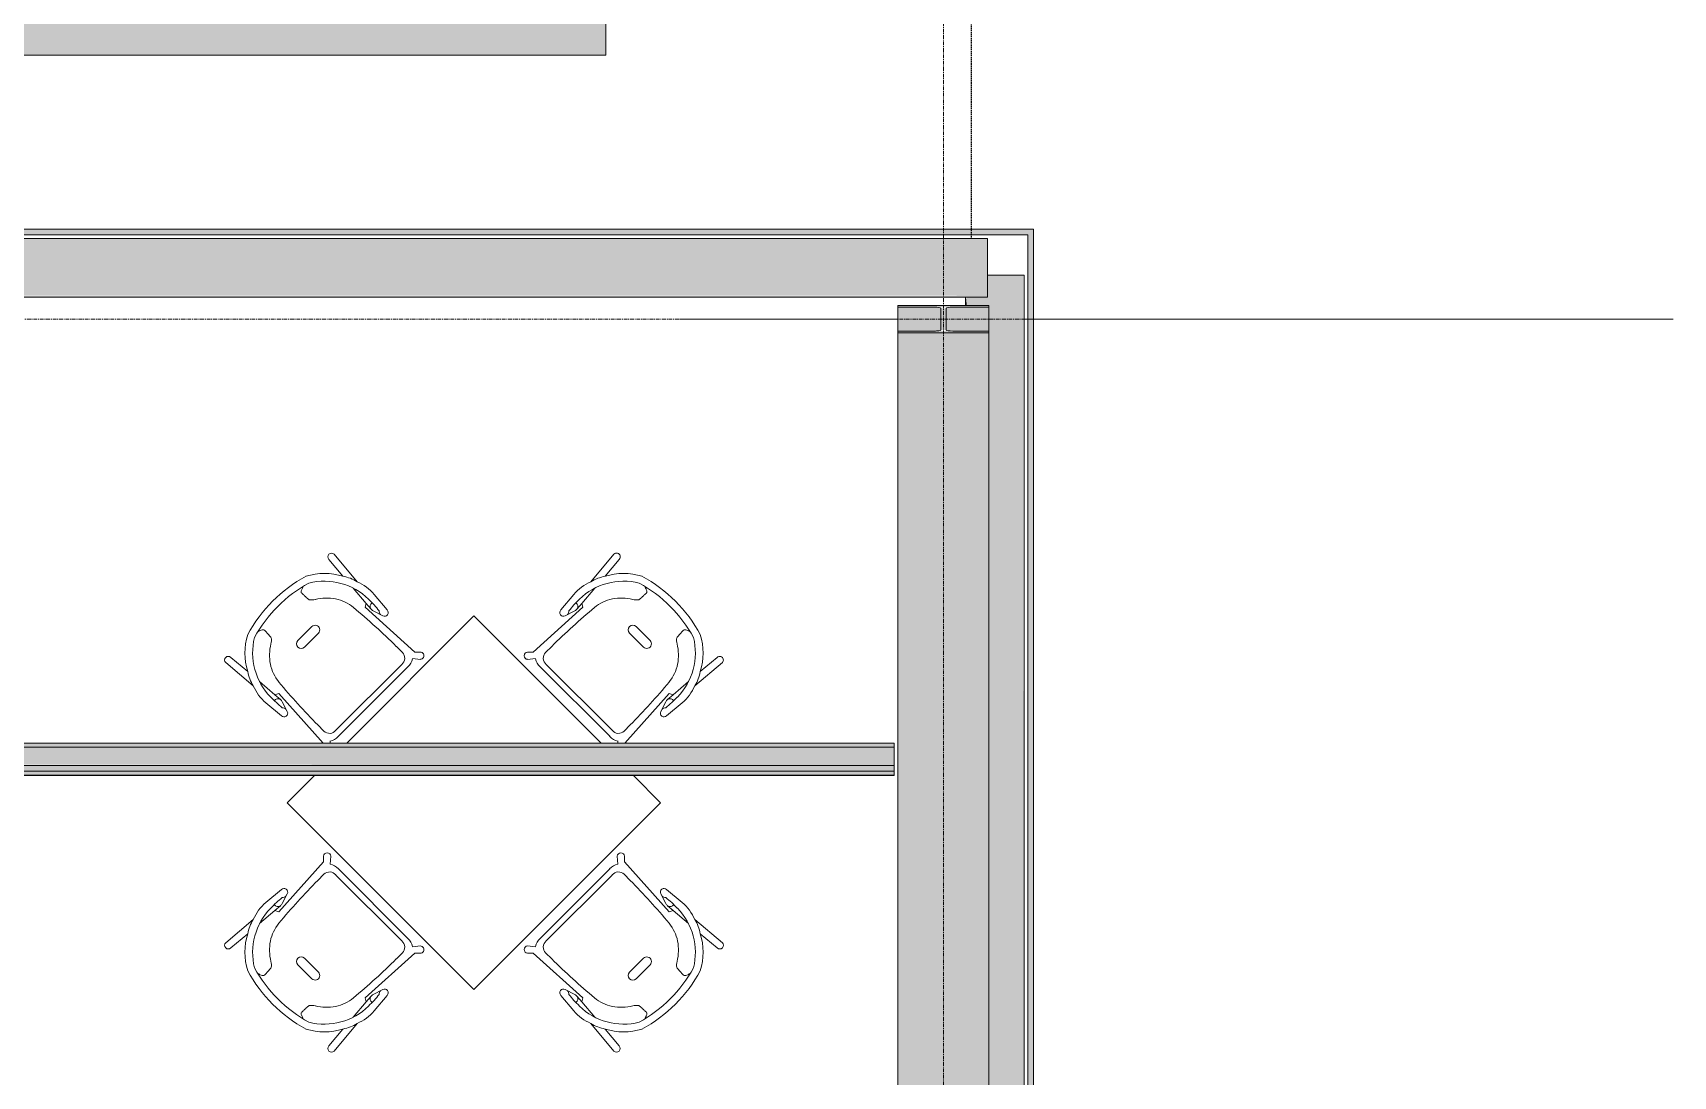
# Model space of a CAD drawing. Header units: inches. Extents: x 22011 to 32682, y -23296 to -20170.
# Drawn here: x 26140.2 to 26363.9, y -22453.3 to -22311 of the extents above; entities that cross this region are included whole.
import ezdxf

# ---------------------------------------------------------------- set-up
doc = ezdxf.new("R2010")
doc.units = ezdxf.units.IN
doc.header["$MEASUREMENT"] = 0
doc.linetypes.add('Grid Line 1_2_', pattern=[0.875, 0.5, -0.125, 0.125, -0.125])
doc.linetypes.add('Hidden', pattern=[0.28125, 0.1875, -0.09375])
for name, color, linetype, lineweight in [('A-PROP-SBCK', 71, 'Hidden', 25), ('A-ROOF', 132, 'Continuous', 9), ('A-SITE-SWLK', 140, 'Continuous', 9), ('A-WALL', 113, 'Continuous', 9), ('C-TOPO', 7, 'Continuous', 9), ('I-FURN', 30, 'Continuous', 9), ('M-EQPM', 50, 'Continuous', 9), ('S-BEAM', 12, 'Continuous', 9), ('S-GRID', 1, 'Continuous', 9)]:
    doc.layers.add(name, color=color, linetype=linetype, lineweight=lineweight)

# ---------------------------------------------------------------- blocks, each defined once
blk = doc.blocks.new('Mechanical Equipment 1 - Mechanical Equipment 1-405455-Roof Plan')
at = {"layer": 'M-EQPM'}
h = blk.add_hatch(color=256, dxfattribs=at)
h.paths.add_polyline_path([(26026.19, -22314.05), (26218.34, -22314.05), (26218.34, -22188.05), (26026.19, -22188.05), (26026.19, -22298.12)], flags=0)
h.paths.add_polyline_path([(26092.13, -22281.02), (26089.52, -22280.79), (26087, -22280.11), (26084.26, -22278.75), (26082.48, -22277.51), (26080.64, -22275.66), (26079.14, -22273.52), (26078.03, -22271.15), (26077.35, -22268.62), (26077.13, -22266.02), (26077.35, -22263.41), (26078.03, -22260.89), (26079.14, -22258.52), (26080.64, -22256.37), (26082.48, -22254.52), (26084.63, -22253.03), (26087, -22251.92), (26089.52, -22251.24), (26092.13, -22251.02), (26094.73, -22251.24), (26097.26, -22251.92), (26099.63, -22253.03), (26101.77, -22254.52), (26103.62, -22256.37), (26105.12, -22258.52), (26106.22, -22260.89), (26106.9, -22263.41), (26107.13, -22266.02), (26106.78, -22269.07), (26106.22, -22271.15), (26105.12, -22273.52), (26103.62, -22275.66), (26101.77, -22277.51), (26099.63, -22279.01), (26097.26, -22280.11), (26094.73, -22280.79)], flags=0)
for p, q in [((26218.34, -22188.05), (26026.19, -22188.05)), ((26026.19, -22188.05), (26026.19, -22314.05)), ((26218.34, -22314.05), (26218.34, -22188.05)), ((26026.19, -22314.05), (26218.34, -22314.05))]:
    blk.add_line(p, q, dxfattribs=at)
blk = doc.blocks.new('Falcon 7700 Series Pedestal Base - 36_ Square Top x 30_ - Wheelchair Height-460525-Roof Plan')
at = {"layer": 'I-FURN'}
for p, q in [((6.51, 18), (-18, 18)), ((-18, 18), (-18, -6.51)), ((18, 18), (12.78, 18)), ((18, -18), (18, 18)), ((-18, -12.78), (-18, -18)), ((-18, -18), (18, -18))]:
    blk.add_line(p, q, dxfattribs=at)
blk = doc.blocks.new('HermanMiller_Collection_Air-Chair_SideChair_Arms - Arms-457867-Roof Plan')
at = {"layer": 'I-FURN'}
for p, q in [((-3.55, 10.02), (-8.45, 10.45)), ((-8.45, 9.45), (-5.47, 9.18)), ((-3.35, 9.02), (-0.6, 8.8)), ((2.04, 10.2), (-0.69, 10.45)), ((0.77, 8.78), (2.2, 9.22)), ((9.32, 9.33), (8.79, 8.8)), ((-0.34, 8.32), (-0.6, 8.8)), ((-0.6, 8.8), (0.38, 8.73)), ((8.79, 8.8), (-0.34, 8.32)), ((6.45, 7.57), (7.62, 7.57)), ((9.17, 7.94), (10.01, 8.64)), ((8.7, 6.35), (8.7, -6.35)), ((9.52, -6.69), (9.52, 6.69)), ((-3.6, 1.35), (-3.6, -1.35)), ((-2.35, -1.35), (-2.35, 1.35)), ((-3.35, -9.02), (-0.6, -8.8)), ((-0.6, -8.8), (-0.34, -8.32)), ((0.38, -8.73), (-0.6, -8.8)), ((-0.34, -8.32), (8.71, -8.8)), ((2.2, -9.22), (0.77, -8.78)), ((6.45, -7.57), (7.62, -7.57)), ((9.39, -8.12), (9.17, -7.94)), ((-5.47, -9.18), (-8.45, -9.45)), ((-8.45, -10.45), (-3.55, -10.02)), ((-0.69, -10.45), (2.04, -10.2))]:
    blk.add_line(p, q, dxfattribs=at)
for centre, radius, start, end in [((-1.51, 1.66), 8.5, 117.7851, 152.2149), ((-8.45, 9.95), 0.5, 90, 270), ((-0.65, 0.76), 8.69, 90.7893, 148.9202), ((-2.46, 4.97), 5.17, 102.2096, 125.548), ((-1.25, 4.41), 6.06, 84.7201, 112.311), ((-0.51, -9.88), 19.32, 84.4222, 90.7893), ((0.44, 9.26), 0.53, 159.7405, 262.7198), ((1.81, 9.64), 0.521, 212.9555, 275.0445), ((2.06, 9.7), 0.499, 287, 91.3054), ((9.66, 8.99), 0.49, 315, 135), ((-0.92, 1.66), 5.55, 95.4677, 123.4626), ((6.58, -76.67), 84.24, 90.0911, 95.4677), ((0.45, 9.65), 0.924, 265.6115, 290.3639), ((7.62, 6.48), 1.09, 353.2467, 90.0911), ((7.56, 6.82), 1.97, 356.1033, 34.6542), ((9.93, 0), 19.77, 163.4787, 196.5213), ((9.93, 0), 18.77, 163.7855, 196.2145), ((-0.23, 0.83), 6.63, 124.5004, 148.6439), ((-7.66, 5.36), 2.08, 305.4968, 328.6439), ((-2.98, 1.35), 0.625, 360, 180), ((-2.98, -1.35), 0.625, 180, 360), ((-7.66, -5.36), 2.08, 31.3561, 54.5032), ((-0.23, -0.83), 6.63, 211.3561, 235.4996), ((-1.51, -1.66), 8.5, 207.7851, 242.2149), ((-0.65, -0.76), 8.69, 211.0798, 269.2107), ((-0.92, -1.66), 5.55, 236.5374, 264.5323), ((7.62, -6.48), 1.09, 269.9089, 6.7533), ((7.56, -6.82), 1.97, 325.3458, 3.8967), ((6.58, 76.67), 84.24, 264.5323, 269.9089), ((0.44, -9.26), 0.53, 97.2802, 200.2595), ((0.45, -9.65), 0.924, 69.6361, 94.3885), ((-8.45, -9.95), 0.5, 90, 270), ((-2.46, -4.97), 5.17, 234.452, 257.7904), ((-1.25, -4.41), 6.06, 247.689, 275.2799), ((-0.51, 9.88), 19.32, 269.2107, 275.5778), ((1.81, -9.64), 0.521, 84.9555, 147.0445), ((2.06, -9.7), 0.499, 268.6946, 73)]:
    blk.add_arc(centre, radius, start, end, dxfattribs=at)
for centre, major_axis, ratio, start_param, end_param in [((-7.46, 6.92), (0.03, 3.66), 0.320235, 2.34328, 2.536765), ((-7.87, 5.38), (-0.03, 1.79), 0.298783, 2.522217, 3.153947), ((-7.46, -6.92), (-0.03, 3.66), 0.320235, 0.604828, 0.798312), ((-7.87, -5.38), (0.03, 1.79), 0.298783, 6.270831, 6.902561)]:
    blk.add_ellipse(centre, major_axis=major_axis, ratio=ratio, start_param=start_param, end_param=end_param, dxfattribs=at)
for points in [[(-6.45, 3.67), (-6.52, 3.66), (-6.67, 3.64), (-6.9, 3.62), (-7.13, 3.61), (-7.4, 3.6), (-7.65, 3.59), (-7.83, 3.59)], [(-6.45, -3.67), (-6.52, -3.66), (-6.67, -3.64), (-6.9, -3.62), (-7.13, -3.61), (-7.4, -3.6), (-7.65, -3.59), (-7.83, -3.59)]]:
    blk.add_open_spline(points, degree=3, knots=[-1, -1, -1, -1, -0.75, -0.5, -0.375, -0.25, 0, 0, 0, 0], dxfattribs=at)
blk = doc.blocks.new('HermanMiller_Collection_Air-Chair_SideChair_Arms - Arms-460524-Roof Plan')
at = {"layer": 'I-FURN'}
for p, q in [((-8.45, 10.45), (-3.55, 10.02)), ((-5.47, 9.18), (-8.45, 9.45)), ((-3.35, 9.02), (-0.6, 8.8)), ((-0.69, 10.45), (2.04, 10.2)), ((2.2, 9.22), (0.77, 8.78)), ((8.79, 8.8), (9.32, 9.33)), ((-0.6, 8.8), (-0.34, 8.32)), ((0.38, 8.73), (-0.6, 8.8)), ((-0.34, 8.32), (8.79, 8.8)), ((6.45, 7.57), (7.62, 7.57)), ((10.01, 8.64), (9.17, 7.94)), ((8.7, -6.35), (8.7, 6.35)), ((9.52, 6.69), (9.52, -6.69)), ((-3.6, -1.35), (-3.6, 1.35)), ((-2.35, 1.35), (-2.35, -1.35)), ((-3.35, -9.02), (-0.6, -8.8)), ((-0.34, -8.32), (-0.6, -8.8)), ((-0.6, -8.8), (0.38, -8.73)), ((8.79, -8.8), (-0.34, -8.32)), ((0.77, -8.78), (2.2, -9.22)), ((6.45, -7.57), (7.62, -7.57)), ((9.32, -9.33), (8.79, -8.8)), ((9.17, -7.94), (10.01, -8.64)), ((-8.45, -9.45), (-5.47, -9.18)), ((-3.55, -10.02), (-8.45, -10.45)), ((2.04, -10.2), (-0.69, -10.45))]:
    blk.add_line(p, q, dxfattribs=at)
for centre, radius, start, end in [((-1.51, 1.66), 8.5, 117.7851, 152.2149), ((-8.45, 9.95), 0.5, 90, 270), ((-0.65, 0.76), 8.69, 90.7893, 148.9202), ((-2.46, 4.97), 5.17, 102.2096, 125.548), ((-1.25, 4.41), 6.06, 84.7201, 112.311), ((-0.51, -9.88), 19.32, 84.4222, 90.7893), ((0.44, 9.26), 0.53, 159.7405, 262.7198), ((1.81, 9.64), 0.521, 212.9555, 275.0445), ((2.06, 9.7), 0.499, 287, 91.3054), ((9.66, 8.99), 0.49, 315, 135), ((-0.92, 1.66), 5.55, 95.4677, 123.4626), ((6.58, -76.67), 84.24, 90.0911, 95.4677), ((0.45, 9.65), 0.924, 265.6115, 290.3639), ((7.62, 6.48), 1.09, 353.2467, 90.0911), ((7.56, 6.82), 1.97, 356.1033, 34.6542), ((9.93, 0), 19.77, 163.4787, 196.5213), ((9.93, 0), 18.77, 163.7855, 196.2145), ((-0.23, 0.83), 6.63, 124.5004, 148.6439), ((-7.66, 5.36), 2.08, 305.4968, 328.6439), ((-2.98, 1.35), 0.625, 0, 180), ((-2.98, -1.35), 0.625, 180, 0), ((-7.66, -5.36), 2.08, 31.3561, 54.5032), ((-0.23, -0.83), 6.63, 211.3561, 235.4996), ((-1.51, -1.66), 8.5, 207.7851, 242.2149), ((-0.65, -0.76), 8.69, 211.0798, 269.2107), ((-0.92, -1.66), 5.55, 236.5374, 264.5323), ((7.62, -6.48), 1.09, 269.9089, 6.7533), ((7.56, -6.82), 1.97, 325.3458, 3.8967), ((6.58, 76.67), 84.24, 264.5323, 269.9089), ((0.44, -9.26), 0.53, 97.2802, 200.2595), ((0.45, -9.65), 0.924, 69.6361, 94.3885), ((9.66, -8.99), 0.49, 225, 45), ((-8.45, -9.95), 0.5, 90, 270), ((-2.46, -4.97), 5.17, 234.452, 257.7904), ((-1.25, -4.41), 6.06, 247.689, 275.2799), ((-0.51, 9.88), 19.32, 269.2107, 275.5778), ((1.81, -9.64), 0.521, 84.9555, 147.0445), ((2.06, -9.7), 0.499, 268.6946, 73)]:
    blk.add_arc(centre, radius, start, end, dxfattribs=at)
for centre, major_axis, ratio, start_param, end_param in [((-7.46, 6.92), (0.03, 3.66), 0.320235, 2.34328, 2.536765), ((-7.87, 5.38), (-0.03, 1.79), 0.298783, 2.522217, 3.153947), ((-7.46, -6.92), (-0.03, 3.66), 0.320235, 0.604828, 0.798312), ((-7.87, -5.38), (0.03, 1.79), 0.298783, 6.270831, 6.902561)]:
    blk.add_ellipse(centre, major_axis=major_axis, ratio=ratio, start_param=start_param, end_param=end_param, dxfattribs=at)
for points in [[(-6.45, 3.67), (-6.52, 3.66), (-6.67, 3.64), (-6.9, 3.62), (-7.13, 3.61), (-7.4, 3.6), (-7.65, 3.59), (-7.83, 3.59)], [(-6.45, -3.67), (-6.52, -3.66), (-6.67, -3.64), (-6.9, -3.62), (-7.13, -3.61), (-7.4, -3.6), (-7.65, -3.59), (-7.83, -3.59)]]:
    blk.add_open_spline(points, degree=3, knots=[-1, -1, -1, -1, -0.75, -0.5, -0.375, -0.25, 0, 0, 0, 0], dxfattribs=at)
blk = doc.blocks.new('HermanMiller_Collection_Air-Chair_SideChair_Arms - Arms-V1-Roof Plan')
at = {"layer": 'I-FURN'}
for p, q in [((-8.45, 10.45), (-3.55, 10.02)), ((-5.47, 9.18), (-8.45, 9.45)), ((-3.35, 9.02), (-0.6, 8.8)), ((-0.69, 10.45), (2.04, 10.2)), ((2.2, 9.22), (0.77, 8.78)), ((-0.6, 8.8), (-0.34, 8.32)), ((0.38, 8.73), (-0.6, 8.8)), ((-0.34, 8.32), (8.71, 8.8)), ((6.45, 7.57), (7.62, 7.57)), ((9.39, 8.12), (9.17, 7.94)), ((8.7, -6.35), (8.7, 6.35)), ((9.52, 6.69), (9.52, -6.69)), ((-3.6, -1.35), (-3.6, 1.35)), ((-2.35, 1.35), (-2.35, -1.35)), ((-3.35, -9.02), (-0.6, -8.8)), ((-0.34, -8.32), (-0.6, -8.8)), ((-0.6, -8.8), (0.38, -8.73)), ((8.79, -8.8), (-0.34, -8.32)), ((0.77, -8.78), (2.2, -9.22)), ((6.45, -7.57), (7.62, -7.57)), ((9.32, -9.33), (8.79, -8.8)), ((9.17, -7.94), (10.01, -8.64)), ((-8.45, -9.45), (-5.47, -9.18)), ((-3.55, -10.02), (-8.45, -10.45)), ((2.04, -10.2), (-0.69, -10.45))]:
    blk.add_line(p, q, dxfattribs=at)
for centre, radius, start, end in [((-1.51, 1.66), 8.5, 117.7851, 152.2149), ((-8.45, 9.95), 0.5, 90, 270), ((-0.65, 0.76), 8.69, 90.7893, 148.9202), ((-2.46, 4.97), 5.17, 102.2096, 125.548), ((-1.25, 4.41), 6.06, 84.7201, 112.311), ((-0.51, -9.88), 19.32, 84.4222, 90.7893), ((0.44, 9.26), 0.53, 159.7405, 262.7198), ((1.81, 9.64), 0.521, 212.9555, 275.0445), ((2.06, 9.7), 0.499, 287, 91.3054), ((-0.92, 1.66), 5.55, 95.4677, 123.4626), ((6.58, -76.67), 84.24, 90.0911, 95.4677), ((0.45, 9.65), 0.924, 265.6115, 290.3639), ((7.62, 6.48), 1.09, 353.2467, 90.0911), ((7.56, 6.82), 1.97, 356.1033, 34.6542), ((9.93, 0), 19.77, 163.4787, 196.5213), ((9.93, 0), 18.77, 163.7855, 196.2145), ((-0.23, 0.83), 6.63, 124.5004, 148.6439), ((-7.66, 5.36), 2.08, 305.4968, 328.6439), ((-2.98, 1.35), 0.625, 0, 180), ((-2.98, -1.35), 0.625, 180, 0), ((-7.66, -5.36), 2.08, 31.3561, 54.5032), ((-0.23, -0.83), 6.63, 211.3561, 235.4996), ((-1.51, -1.66), 8.5, 207.7851, 242.2149), ((-0.65, -0.76), 8.69, 211.0798, 269.2107), ((-0.92, -1.66), 5.55, 236.5374, 264.5323), ((7.62, -6.48), 1.09, 269.9089, 6.7533), ((7.56, -6.82), 1.97, 325.3458, 3.8967), ((6.58, 76.67), 84.24, 264.5323, 269.9089), ((0.44, -9.26), 0.53, 97.2802, 200.2595), ((0.45, -9.65), 0.924, 69.6361, 94.3885), ((9.66, -8.99), 0.49, 225, 45), ((-8.45, -9.95), 0.5, 90, 270), ((-2.46, -4.97), 5.17, 234.452, 257.7904), ((-1.25, -4.41), 6.06, 247.689, 275.2799), ((-0.51, 9.88), 19.32, 269.2107, 275.5778), ((1.81, -9.64), 0.521, 84.9555, 147.0445), ((2.06, -9.7), 0.499, 268.6946, 73)]:
    blk.add_arc(centre, radius, start, end, dxfattribs=at)
for centre, major_axis, ratio, start_param, end_param in [((-7.46, 6.92), (0.03, 3.66), 0.320235, 2.34328, 2.536765), ((-7.87, 5.38), (-0.03, 1.79), 0.298783, 2.522217, 3.153947), ((-7.46, -6.92), (-0.03, 3.66), 0.320235, 0.604828, 0.798312), ((-7.87, -5.38), (0.03, 1.79), 0.298783, 6.270831, 6.902561)]:
    blk.add_ellipse(centre, major_axis=major_axis, ratio=ratio, start_param=start_param, end_param=end_param, dxfattribs=at)
for points in [[(-6.45, 3.67), (-6.52, 3.66), (-6.67, 3.64), (-6.9, 3.62), (-7.13, 3.61), (-7.4, 3.6), (-7.65, 3.59), (-7.83, 3.59)], [(-6.45, -3.67), (-6.52, -3.66), (-6.67, -3.64), (-6.9, -3.62), (-7.13, -3.61), (-7.4, -3.6), (-7.65, -3.59), (-7.83, -3.59)]]:
    blk.add_open_spline(points, degree=3, knots=[-1, -1, -1, -1, -0.75, -0.5, -0.375, -0.25, 0, 0, 0, 0], dxfattribs=at)
blk = doc.blocks.new('HermanMiller_Collection_Air-Chair_SideChair_Arms - Arms-V2-Roof Plan')
at = {"layer": 'I-FURN'}
for p, q in [((-3.55, 10.02), (-8.45, 10.45)), ((-8.45, 9.45), (-5.47, 9.18)), ((-3.35, 9.02), (-0.6, 8.8)), ((2.04, 10.2), (-0.69, 10.45)), ((0.77, 8.78), (2.2, 9.22)), ((9.32, 9.33), (8.79, 8.8)), ((-0.34, 8.32), (-0.6, 8.8)), ((-0.6, 8.8), (0.38, 8.73)), ((8.79, 8.8), (-0.34, 8.32)), ((6.45, 7.57), (7.62, 7.57)), ((9.17, 7.94), (10.01, 8.64)), ((8.7, 6.35), (8.7, -6.35)), ((9.52, -6.69), (9.52, 6.69)), ((-3.6, 1.35), (-3.6, -1.35)), ((-2.35, -1.35), (-2.35, 1.35)), ((-3.35, -9.02), (-0.6, -8.8)), ((-0.6, -8.8), (-0.34, -8.32)), ((0.38, -8.73), (-0.6, -8.8)), ((-0.34, -8.32), (8.79, -8.8)), ((2.2, -9.22), (0.77, -8.78)), ((6.45, -7.57), (7.62, -7.57)), ((8.79, -8.8), (9.32, -9.33)), ((10.01, -8.64), (9.17, -7.94)), ((-5.47, -9.18), (-8.45, -9.45)), ((-8.45, -10.45), (-3.55, -10.02)), ((-0.69, -10.45), (2.04, -10.2))]:
    blk.add_line(p, q, dxfattribs=at)
for centre, radius, start, end in [((-1.51, 1.66), 8.5, 117.7851, 152.2149), ((-8.45, 9.95), 0.5, 90, 270), ((-0.65, 0.76), 8.69, 90.7893, 148.9202), ((-2.46, 4.97), 5.17, 102.2096, 125.548), ((-1.25, 4.41), 6.06, 84.7201, 112.311), ((-0.51, -9.88), 19.32, 84.4222, 90.7893), ((0.44, 9.26), 0.53, 159.7405, 262.7198), ((1.81, 9.64), 0.521, 212.9555, 275.0445), ((2.06, 9.7), 0.499, 287, 91.3054), ((9.66, 8.99), 0.49, 315, 135), ((-0.92, 1.66), 5.55, 95.4677, 123.4626), ((6.58, -76.67), 84.24, 90.0911, 95.4677), ((0.45, 9.65), 0.924, 265.6115, 290.3639), ((7.62, 6.48), 1.09, 353.2467, 90.0911), ((7.56, 6.82), 1.97, 356.1033, 34.6542), ((9.93, 0), 19.77, 163.4787, 196.5213), ((9.93, 0), 18.77, 163.7855, 196.2145), ((-0.23, 0.83), 6.63, 124.5004, 148.6439), ((-7.66, 5.36), 2.08, 305.4968, 328.6439), ((-2.98, 1.35), 0.625, 360, 180), ((-2.98, -1.35), 0.625, 180, 360), ((-7.66, -5.36), 2.08, 31.3561, 54.5032), ((-0.23, -0.83), 6.63, 211.3561, 235.4996), ((-1.51, -1.66), 8.5, 207.7851, 242.2149), ((-0.65, -0.76), 8.69, 211.0798, 269.2107), ((-0.92, -1.66), 5.55, 236.5374, 264.5323), ((7.62, -6.48), 1.09, 269.9089, 6.7533), ((7.56, -6.82), 1.97, 325.3458, 3.8967), ((6.58, 76.67), 84.24, 264.5323, 269.9089), ((0.44, -9.26), 0.53, 97.2802, 200.2595), ((0.45, -9.65), 0.924, 69.6361, 94.3885), ((9.66, -8.99), 0.49, 225, 45), ((-8.45, -9.95), 0.5, 90, 270), ((-2.46, -4.97), 5.17, 234.452, 257.7904), ((-1.25, -4.41), 6.06, 247.689, 275.2799), ((-0.51, 9.88), 19.32, 269.2107, 275.5778), ((1.81, -9.64), 0.521, 84.9555, 147.0445), ((2.06, -9.7), 0.499, 268.6946, 73)]:
    blk.add_arc(centre, radius, start, end, dxfattribs=at)
for centre, major_axis, ratio, start_param, end_param in [((-7.46, 6.92), (0.03, 3.66), 0.320235, 2.34328, 2.536765), ((-7.87, 5.38), (-0.03, 1.79), 0.298783, 2.522217, 3.153947), ((-7.46, -6.92), (-0.03, 3.66), 0.320235, 0.604828, 0.798312), ((-7.87, -5.38), (0.03, 1.79), 0.298783, 6.270831, 6.902561)]:
    blk.add_ellipse(centre, major_axis=major_axis, ratio=ratio, start_param=start_param, end_param=end_param, dxfattribs=at)
for points in [[(-6.45, 3.67), (-6.52, 3.66), (-6.67, 3.64), (-6.9, 3.62), (-7.13, 3.61), (-7.4, 3.6), (-7.65, 3.59), (-7.83, 3.59)], [(-6.45, -3.67), (-6.52, -3.66), (-6.67, -3.64), (-6.9, -3.62), (-7.13, -3.61), (-7.4, -3.6), (-7.65, -3.59), (-7.83, -3.59)]]:
    blk.add_open_spline(points, degree=3, knots=[-1, -1, -1, -1, -0.75, -0.5, -0.375, -0.25, 0, 0, 0, 0], dxfattribs=at)
blk = doc.blocks.new('Girt_Z - 10_D-559341-Roof Plan')
at = {"layer": 'S-BEAM'}
h = blk.add_hatch(color=256, dxfattribs=at)
h.paths.add_polyline_path([(26257.69, -22408.42), (26257.69, -22407.85), (25726.39, -22407.85), (25726.39, -22408.42), (26230.93, -22408.42)], flags=0)
h.paths.add_polyline_path([(22225.09, -22408.42), (22376.1, -22408.42), (22376.1, -22407.85), (22225.09, -22407.85)], flags=0)
h.paths.add_polyline_path([(22376.89, -22408.42), (22793.89, -22408.42), (22793.89, -22407.85), (22376.89, -22407.85)], flags=0)
h.paths.add_polyline_path([(22798.89, -22408.42), (23141.61, -22408.42), (23141.61, -22407.85), (22798.89, -22407.85)], flags=0)
h.paths.add_polyline_path([(25721.39, -22408.42), (25721.39, -22407.85), (25647.39, -22407.85), (25647.39, -22408.42), (25698.94, -22408.42)], flags=0)
h.paths.add_polyline_path([(23146.61, -22408.42), (24625.89, -22408.42), (24625.89, -22407.85), (23146.61, -22407.85), (23146.61, -22408.12)], flags=0)
h.paths.add_polyline_path([(25642.39, -22408.42), (25642.39, -22407.85), (25381.39, -22407.85), (25381.39, -22408.42), (25632.44, -22408.42)], flags=0)
h.paths.add_polyline_path([(25376.39, -22408.42), (25376.39, -22407.85), (25302.39, -22407.85), (25302.39, -22408.42), (25366.45, -22408.42)], flags=0)
h.paths.add_polyline_path([(25297.39, -22408.42), (25297.39, -22407.85), (25170.39, -22407.85), (25170.39, -22408.42), (25266.7, -22408.42)], flags=0)
h.paths.add_polyline_path([(25165.39, -22408.42), (25165.39, -22407.85), (25110.89, -22407.85), (25110.89, -22408.42), (25133.7, -22408.42)], flags=0)
h.paths.add_polyline_path([(25105.89, -22408.42), (25105.89, -22407.85), (24978.89, -22407.85), (24978.89, -22408.42), (25100.45, -22408.42)], flags=0)
h.paths.add_polyline_path([(24973.89, -22408.42), (24973.89, -22407.85), (24630.89, -22407.85), (24630.89, -22408.42), (24967.46, -22408.42)], flags=0)
blk.add_hatch(color=256, dxfattribs=at).paths.add_polyline_path([(26230.93, -22410.75), (26257.69, -22410.75), (26257.69, -22408.42), (22225.09, -22408.42), (22225.09, -22410.75), (26214.3, -22410.75)], flags=0)
h = blk.add_hatch(color=256, dxfattribs=at)
h.paths.add_polyline_path([(24734.71, -22410.91), (24973.89, -22410.81), (24973.89, -22410.75), (24630.89, -22410.84), (24630.89, -22410.91), (24701.46, -22410.91)], flags=0)
h.paths.add_polyline_path([(22225.09, -22410.91), (22376.1, -22410.84), (22376.1, -22410.75), (22225.09, -22410.84), (22225.09, -22410.9)], flags=0)
h.paths.add_polyline_path([(26257.69, -22410.91), (26257.69, -22410.75), (25726.39, -22410.84), (25726.39, -22410.91), (26230.93, -22410.91)], flags=0)
h.paths.add_polyline_path([(22376.89, -22410.91), (22793.89, -22410.84), (22793.89, -22410.75), (22376.89, -22410.84), (22376.89, -22410.9)], flags=0)
h.paths.add_polyline_path([(22798.89, -22410.91), (23141.61, -22410.84), (23141.61, -22410.75), (22798.89, -22410.85), (22798.89, -22410.9)], flags=0)
h.paths.add_polyline_path([(23146.61, -22410.91), (24625.89, -22410.8), (24625.89, -22410.75), (23146.61, -22410.85), (23146.61, -22410.9)], flags=0)
h.paths.add_polyline_path([(25721.39, -22410.91), (25721.39, -22410.75), (25647.39, -22410.84), (25647.39, -22410.91), (25698.94, -22410.91)], flags=0)
h.paths.add_polyline_path([(25642.39, -22410.91), (25642.39, -22410.75), (25381.39, -22410.84), (25381.39, -22410.91), (25632.44, -22410.91)], flags=0)
h.paths.add_polyline_path([(25376.39, -22410.91), (25376.39, -22410.75), (25302.39, -22410.84), (25302.39, -22410.91), (25366.45, -22410.91)], flags=0)
h.paths.add_polyline_path([(25133.7, -22410.91), (25165.39, -22410.82), (25165.39, -22410.75), (25110.89, -22410.84), (25110.89, -22410.91), (25117.08, -22410.91)], flags=0)
h.paths.add_polyline_path([(25297.39, -22410.91), (25297.39, -22410.75), (25170.39, -22410.84), (25170.39, -22410.91), (25266.7, -22410.91)], flags=0)
h.paths.add_polyline_path([(24978.89, -22410.91), (25105.89, -22410.81), (25105.89, -22410.75), (24978.89, -22410.84), (24978.89, -22410.9)], flags=0)
h = blk.add_hatch(color=256, dxfattribs=at)
h.paths.add_polyline_path([(24535.22, -22411.67), (24625.89, -22411.67), (24625.89, -22410.91), (23146.61, -22410.91), (23146.61, -22411.67), (24518.59, -22411.67)], flags=0)
h.paths.add_polyline_path([(26257.69, -22411.67), (26257.69, -22410.91), (25726.39, -22410.91), (25726.39, -22411.67), (26230.93, -22411.67)], flags=0)
h.paths.add_polyline_path([(22241.02, -22411.67), (22376.1, -22411.67), (22376.1, -22410.91), (22225.09, -22410.91), (22225.09, -22411.67)], flags=0)
h.paths.add_polyline_path([(22376.89, -22411.67), (22793.89, -22411.67), (22793.89, -22410.91), (22376.89, -22410.91)], flags=0)
h.paths.add_polyline_path([(22798.89, -22411.67), (23141.61, -22411.67), (23141.61, -22410.91), (22798.89, -22410.91)], flags=0)
h.paths.add_polyline_path([(25721.39, -22411.67), (25721.39, -22410.91), (25647.39, -22410.91), (25647.39, -22411.67), (25698.94, -22411.67)], flags=0)
h.paths.add_polyline_path([(25642.39, -22411.67), (25642.39, -22410.91), (25381.39, -22410.91), (25381.39, -22411.67), (25632.44, -22411.67)], flags=0)
h.paths.add_polyline_path([(25376.39, -22411.67), (25376.39, -22410.91), (25302.39, -22410.91), (25302.39, -22411.67), (25366.45, -22411.67)], flags=0)
h.paths.add_polyline_path([(25297.39, -22411.67), (25297.39, -22410.91), (25170.39, -22410.91), (25170.39, -22411.67), (25266.7, -22411.67)], flags=0)
h.paths.add_polyline_path([(25165.39, -22411.67), (25165.39, -22410.91), (25110.89, -22410.91), (25110.89, -22411.67), (25133.7, -22411.67)], flags=0)
h.paths.add_polyline_path([(25105.89, -22411.67), (25105.89, -22410.91), (24978.89, -22410.91), (24978.89, -22411.67), (25100.45, -22411.67)], flags=0)
h.paths.add_polyline_path([(24973.89, -22411.67), (24973.89, -22410.91), (24630.89, -22410.91), (24630.89, -22411.67), (24967.46, -22411.67)], flags=0)
h = blk.add_hatch(color=256, dxfattribs=at)
h.paths.add_polyline_path([(26257.69, -22412.2), (26257.69, -22411.67), (25726.39, -22411.67), (25726.39, -22412.2), (26230.93, -22412.2)], flags=0)
h.paths.add_polyline_path([(22241.02, -22412.2), (22376.1, -22412.2), (22376.1, -22411.67), (22225.09, -22411.67), (22225.09, -22412.2)], flags=0)
h.paths.add_polyline_path([(22376.89, -22412.2), (22793.89, -22412.2), (22793.89, -22411.67), (22376.89, -22411.67)], flags=0)
h.paths.add_polyline_path([(22798.89, -22412.2), (23141.61, -22412.2), (23141.61, -22411.67), (22798.89, -22411.67)], flags=0)
h.paths.add_polyline_path([(25721.39, -22412.2), (25721.39, -22411.67), (25647.39, -22411.67), (25647.39, -22412.2), (25698.94, -22412.2)], flags=0)
h.paths.add_polyline_path([(23146.61, -22412.2), (24625.89, -22412.2), (24625.89, -22411.67), (23146.61, -22411.67)], flags=0)
h.paths.add_polyline_path([(25642.39, -22412.2), (25642.39, -22411.67), (25381.39, -22411.67), (25381.39, -22412.2), (25443.43, -22412.2), (25443.43, -22411.93), (25593.43, -22411.93), (25593.43, -22412.2), (25632.44, -22412.2)], flags=0)
h.paths.add_polyline_path([(25376.39, -22412.2), (25376.39, -22411.67), (25302.39, -22411.67), (25302.39, -22412.2), (25366.45, -22412.2)], flags=0)
h.paths.add_polyline_path([(25297.39, -22412.2), (25297.39, -22411.67), (25170.39, -22411.67), (25170.39, -22412.2), (25266.7, -22412.2)], flags=0)
h.paths.add_polyline_path([(25165.39, -22412.2), (25165.39, -22411.67), (25110.89, -22411.67), (25110.89, -22412.2), (25133.7, -22412.2)], flags=0)
h.paths.add_polyline_path([(25105.89, -22412.2), (25105.89, -22411.67), (24978.89, -22411.67), (24978.89, -22412.2), (25100.45, -22412.2)], flags=0)
h.paths.add_polyline_path([(24973.89, -22412.2), (24973.89, -22411.67), (24630.89, -22411.67), (24630.89, -22412.2), (24967.46, -22412.2)], flags=0)
for p, q in [((25726.39, -22407.85), (26257.69, -22407.85)), ((26257.69, -22407.85), (26257.69, -22408.42)), ((26257.69, -22408.42), (22225.09, -22408.42)), ((26257.69, -22408.42), (26257.69, -22410.75)), ((22225.09, -22410.91), (26257.69, -22410.91)), ((25726.39, -22411.67), (26257.69, -22411.67)), ((25726.39, -22412.2), (26257.69, -22412.2)), ((25726.39, -22412.27), (26257.69, -22412.27)), ((26257.69, -22410.75), (26257.69, -22410.91)), ((26257.69, -22410.9), (26257.69, -22411.67)), ((26257.69, -22411.67), (26257.69, -22412.2)), ((26257.69, -22412.2), (26257.69, -22412.27))]:
    blk.add_line(p, q, dxfattribs=at)
blk = doc.blocks.new('W-Wide Flange - W21X166-556722-Roof Plan')
at = {"layer": 'S-BEAM'}
h = blk.add_hatch(color=256, dxfattribs=at)
h.paths.add_polyline_path([(26270.59, -22351.9), (26270.59, -22351.68), (26258.19, -22351.68), (26258.19, -22351.9), (26264.18, -22351.9)], flags=0)
h.paths.add_polyline_path([(26264.77, -22351.53), (26264.77, -22348.57), (26264.02, -22348.57), (26264.02, -22351.53), (26264.18, -22351.53)], flags=0)
h.paths.add_polyline_path([(26270.59, -22348.43), (26270.59, -22348.2), (26258.19, -22348.2), (26258.19, -22348.43), (26265.66, -22348.43)], flags=0)
for points in [[(26263.13, -22351.68), (26263.13, -22348.43), (26258.19, -22348.43), (26258.19, -22351.68)], [(26263.89, -22351.68), (26264.02, -22351.6), (26263.98, -22348.54), (26263.57, -22348.45), (26263.13, -22348.43), (26263.13, -22351.68), (26263.75, -22351.68)], [(26265.66, -22351.68), (26265.66, -22348.43), (26264.8, -22348.54), (26264.77, -22348.57), (26264.8, -22351.68), (26265.65, -22351.68)], [(26270.59, -22351.68), (26270.59, -22348.43), (26265.66, -22348.43), (26265.66, -22351.68)]]:
    blk.add_hatch(color=256, dxfattribs=at).paths.add_polyline_path(points, flags=0)
h = blk.add_hatch(color=256, dxfattribs=at)
h.paths.add_polyline_path([(26270.59, -22754.56), (26270.59, -22650.34), (26258.19, -22650.34), (26258.19, -22754.56), (26265.59, -22754.56)], flags=0)
h.paths.add_polyline_path([(26258.19, -22649.55), (26270.59, -22649.55), (26270.59, -22351.9), (26258.19, -22351.9), (26258.19, -22646.72)], flags=0)
for p, q in [((26270.59, -22348.2), (26258.19, -22348.2)), ((26258.19, -22348.2), (26258.19, -22348.43)), ((26258.19, -22348.43), (26263.13, -22348.43)), ((26258.19, -22348.43), (26258.19, -22351.68)), ((26264.02, -22348.57), (26264.02, -22351.53)), ((26264.77, -22351.53), (26264.77, -22348.57)), ((26265.66, -22348.43), (26270.59, -22348.43)), ((26270.59, -22348.43), (26270.59, -22348.2)), ((26270.59, -22351.68), (26270.59, -22348.43)), ((26263.13, -22351.68), (26258.19, -22351.68)), ((26258.19, -22351.68), (26258.19, -22351.9)), ((26258.19, -22351.9), (26270.59, -22351.9)), ((26258.19, -22649.55), (26258.19, -22351.9)), ((26270.59, -22351.68), (26265.66, -22351.68)), ((26270.59, -22351.9), (26270.59, -22351.68)), ((26270.59, -22649.55), (26270.59, -22351.9))]:
    blk.add_line(p, q, dxfattribs=at)
for centre, start_param, end_param in [((26263.13, -22348.57), 3.141593, 4.712389), ((26265.66, -22348.57), 4.712389, 6.283185), ((26263.13, -22351.53), 1.570796, 3.141593), ((26265.66, -22351.53), 0, 1.570796)]:
    blk.add_ellipse(centre, major_axis=(-0.89, 0), ratio=0.164399, start_param=start_param, end_param=end_param, dxfattribs=at)
blk = doc.blocks.new('Girt_C - 8_D-560228-Roof Plan')
at = {"layer": 'S-BEAM'}
h = blk.add_hatch(color=256, dxfattribs=at)
h.paths.add_polyline_path([(26270.39, -22339.24), (26270.39, -22339.05), (25993.18, -22339.15), (25993.18, -22339.24), (26264.18, -22339.24)], flags=0)
h.paths.add_polyline_path([(25992.78, -22339.24), (25992.78, -22339.05), (25992.39, -22339.15), (25992.39, -22339.24)], flags=0)
h = blk.add_hatch(color=256, dxfattribs=at)
h.paths.add_polyline_path([(26270.39, -22346.87), (26270.39, -22339.24), (25993.18, -22339.24), (25993.18, -22346.87), (26264.18, -22346.87)], flags=0)
h.paths.add_polyline_path([(25992.78, -22346.87), (25992.78, -22339.24), (25992.39, -22339.24), (25992.39, -22346.87)], flags=0)
h = blk.add_hatch(color=256, dxfattribs=at)
h.paths.add_polyline_path([(26270.39, -22347.05), (26270.39, -22346.87), (25993.18, -22346.96), (25993.18, -22347.05), (26264.18, -22347.05)], flags=0)
h.paths.add_polyline_path([(25992.78, -22347.05), (25992.78, -22346.87), (25992.39, -22346.96), (25992.39, -22347.05)], flags=0)
for p, q in [((26270.39, -22339.05), (25993.18, -22339.05)), ((26270.39, -22339.05), (26270.39, -22339.24)), ((26270.39, -22339.24), (26270.39, -22346.87)), ((25993.18, -22347.05), (26270.39, -22347.05)), ((26270.39, -22346.87), (26270.39, -22347.05))]:
    blk.add_line(p, q, dxfattribs=at)
blk = doc.blocks.new('Girt_C - 8_D-560229-Roof Plan')
at = {"layer": 'S-BEAM'}
for points in [[(26275.2, -22645.05), (26275.2, -22344.05), (26270.39, -22344.05), (26270.39, -22347.05), (26267.58, -22347.05), (26267.58, -22348.2), (26270.59, -22348.2), (26270.59, -22645.05)], [(26275.3, -22645.05), (26275.39, -22645.05), (26275.3, -22344.05), (26275.2, -22344.05), (26275.2, -22645.05)], [(26267.42, -22348.2), (26267.58, -22348.2), (26267.48, -22347.05), (26267.39, -22347.05), (26267.41, -22348.2)]]:
    blk.add_hatch(color=256, dxfattribs=at).paths.add_polyline_path(points, flags=0)
for p, q in [((26270.39, -22344.05), (26275.2, -22344.05)), ((26275.2, -22344.05), (26275.39, -22344.05)), ((26275.39, -22645.05), (26275.39, -22344.05)), ((26267.39, -22347.05), (26267.39, -22348.2))]:
    blk.add_line(p, q, dxfattribs=at)

msp = doc.modelspace()

# ---------------------------------------------------------------- hatches: boundary and pattern name
at = {"layer": 'A-WALL', "transparency": 33554611}
for points in [[(26275.89, -22338.55), (26276.68, -22338.55), (26276.68, -22337.77), (25992.39, -22337.77), (25992.39, -22338.55), (26268.84, -22338.55)], [(26275.89, -22650.34), (26276.68, -22650.34), (26276.68, -22338.55), (26275.89, -22338.55), (26275.89, -22649.55)]]:
    msp.add_hatch(color=256, dxfattribs=at).paths.add_polyline_path(points, flags=0)

# ---------------------------------------------------------------- linework, layer by layer
at = {"layer": 'A-PROP-SBCK'}
msp.add_line((26268.18, -20555.1), (26268.18, -22339.05), dxfattribs=at)
at = {"layer": 'A-ROOF'}
msp.add_line((26276.68, -22770.34), (26276.68, -22337.77), dxfattribs=at)
at = {"layer": 'A-SITE-SWLK'}
for p, q in [((26228.39, -22350.05), (26258.19, -22350.05)), ((26275.39, -22350.05), (26363.92, -22350.05))]:
    msp.add_line(p, q, dxfattribs=at)
at = {"layer": 'A-WALL'}
for p, q in [((25992.39, -22337.77), (26276.68, -22337.77)), ((25992.39, -22338.55), (26275.89, -22338.55)), ((26275.89, -22649.55), (26275.89, -22338.55))]:
    msp.add_line(p, q, dxfattribs=at)
at = {"layer": 'C-TOPO'}
for p, q in [((25993.18, -22337.77), (26276.68, -22337.77)), ((26276.68, -22337.77), (26276.68, -22650.34))]:
    msp.add_line(p, q, dxfattribs=at)
at = {"layer": 'S-GRID', "linetype": 'Grid Line 1_2_'}
for p, q in [((26264.39, -22848.21), (26264.39, -20313.23)), ((26336.79, -22350.05), (22138.68, -22350.05))]:
    msp.add_line(p, q, dxfattribs=at)

# ---------------------------------------------------------------- block references
at = {"layer": 'I-FURN'}
for name, p, rotation in [('HermanMiller_Collection_Air-Chair_SideChair_Arms - Arms-457867-Roof Plan', (26179.87, -22395.46), 314.9999999999997), ('HermanMiller_Collection_Air-Chair_SideChair_Arms - Arms-V1-Roof Plan', (26220.88, -22395.46), 224.9999999999995), ('Falcon 7700 Series Pedestal Base - 36_ Square Top x 30_ - Wheelchair Height-460525-Roof Plan', (26200.37, -22415.97), 314.9999999999997), ('HermanMiller_Collection_Air-Chair_SideChair_Arms - Arms-V2-Roof Plan', (26179.87, -22436.47), 44.99999999999943), ('HermanMiller_Collection_Air-Chair_SideChair_Arms - Arms-460524-Roof Plan', (26220.88, -22436.47), 134.9999999999997)]:
    msp.add_blockref(name, p, dxfattribs=dict(at, rotation=rotation))
at = {"layer": 'M-EQPM'}
msp.add_blockref('Mechanical Equipment 1 - Mechanical Equipment 1-405455-Roof Plan', (0, 0), dxfattribs=at)
at = {"layer": 'S-BEAM'}
for name in ['Girt_C - 8_D-560228-Roof Plan', 'Girt_C - 8_D-560229-Roof Plan', 'W-Wide Flange - W21X166-556722-Roof Plan', 'Girt_Z - 10_D-559341-Roof Plan']:
    msp.add_blockref(name, (0, 0), dxfattribs=at)

doc.saveas('drawing.dxf')
